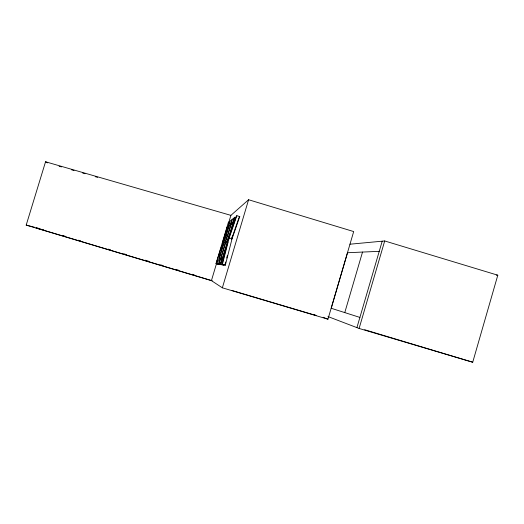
<?xml version="1.0" encoding="UTF-8"?>
<svg xmlns="http://www.w3.org/2000/svg" width="524" height="524" viewBox="0 0 524 524"><rect width="100%" height="100%" fill="white"/><g stroke="black" fill="none" stroke-linecap="round" stroke-linejoin="round"><path stroke-width="0.79" d="M225.091 264.351L225.693 261.98M226.696 258.037L227.298 255.673M220.683 264.142L227.678 242.206L221.993 264.273L225.34 265.19L232.04 238.78L239.763 216.582L236.848 215.698L236.317 216.117L228.569 238.754L235.014 217.139L234.601 217.46L220.683 264.142L223.814 265.02L223.486 264.98M221.993 264.273L222.412 264.319L229.191 237.929L236.848 215.698M327.945 316.555L359.104 328.456L472.727 362.228L497.8 275.205L384.701 240.955L349.927 244.21M356.909 327.618L382.206 241.191M359.104 328.456L384.701 240.955M230.894 215.364L45.549 161.772L26.2 225.097L211.421 280.628L222.353 287.814L327.945 319.195L353.687 231.562L248.592 199.736L230.894 215.364L228.575 223.132M344.772 312.599L362.523 252.064M232.538 235.748L231.392 239.606L238.944 217.742M222.353 287.814L248.592 199.736M216.039 263.683L228.372 222.346L228.981 221.868L229.171 222.202C226.99 230.92 224.979 240.3 220.912 248.179L216.039 263.683L218.521 264.423M211.421 280.628L217.683 259.649M218.606 256.544L219.307 254.212M222.32 244.112L223.938 238.669M224.403 237.117L225.562 233.232M226.492 230.121L227.652 226.237M217.447 263.821L221.364 264.744L217.447 263.821L230.259 220.866L231.936 219.556L230.37 224.796L229.086 225.7L225.549 237.542L226.663 236.992L225.097 242.226L224.03 242.658L219.235 258.725L220.532 259.118M218.691 263.945L220.263 258.692L219.235 258.725M218.999 263.978L223.132 264.941L218.999 263.978L232.342 219.235L234.156 217.807L232.532 223.276L231.13 224.259L227.449 236.599L228.661 235.997L227.03 241.459L225.864 241.924L220.866 258.673L222.222 259.072M220.355 264.109L221.986 258.627L220.866 258.673M239.199 216.988L239.763 216.582M379.238 251.33L347.53 252.732L331.214 308.276L359.896 317.42M496.28 275.139L497.8 275.205M43.885 229.99L35.986 227.933L212.299 280.785M26.2 225.097L34.767 227.337M36.326 227.744L38.665 228.359M59.094 166.226L61.452 166.907M71.67 169.861L74.028 170.542M82.668 173.044L85.026 173.726M95.244 176.68L97.595 177.361M232.067 290.512L316.064 315.481L313.856 314.57M222.412 264.319L225.34 265.19M229.191 237.929L232.04 238.78M225.864 241.924L227.894 242.533M224.03 242.658L225.327 243.044M220.912 248.179L222.156 248.559M62.716 235.512L65.068 236.213M78.39 240.208L80.742 240.909M108.167 249.129L110.518 249.837M123.841 253.826L126.192 254.533M144.997 260.173L148.914 261.345M160.672 264.869L163.023 265.57M176.339 269.565L178.691 270.266M192.013 274.262L194.365 274.969M231.13 224.259L233.16 224.868M229.086 225.7L230.383 226.093M472.727 362.228L364.697 329.747M323.151 317.275L325.384 318.173M326.131 318.468L327.945 319.195M45.549 161.772L47.73 162.879M227.678 226.846L224.652 237.844L222.32 243.457L227.278 226.84L227.678 226.846"/></g></svg>
